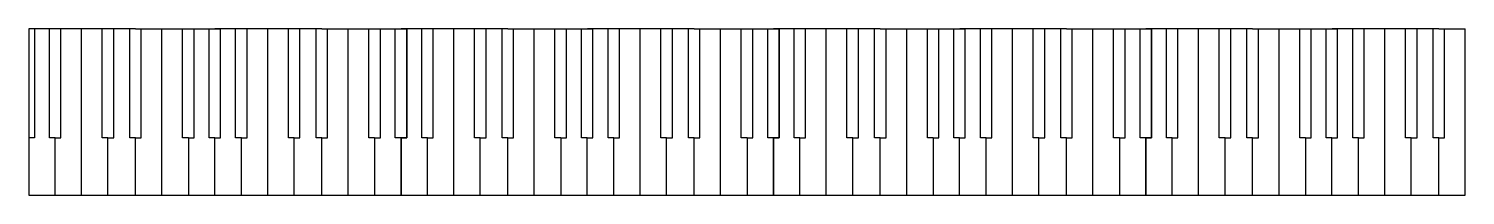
# Model space of a CAD drawing. Header units: centimetres. Extents: x 87 to 212, y 71 to 86.
import ezdxf

# ---------------------------------------------------------------- set-up
doc = ezdxf.new("R2010")
doc.units = ezdxf.units.CM
doc.layers.add('Clape albe', color=255, linetype='Continuous')
doc.layers.add('Clape negre', color=250, linetype='Continuous')

msp = doc.modelspace()

# ---------------------------------------------------------------- linework, layer by layer
msp.add_line((87.14, 71.27), (212.19, 71.27))
at = {"layer": 'Clape albe'}
for p, q in [((87.14, 85.77), (87.14, 71.27)), ((89.94, 85.77), (87.14, 85.77)), ((91.74, 85.77), (89.44, 85.77)), ((91.74, 71.27), (91.74, 85.77)), ((94.04, 85.77), (91.74, 85.77)), ((96.44, 85.77), (94.04, 85.77)), ((96.44, 85.77), (101.73, 85.77)), ((98.74, 71.27), (98.74, 85.77)), ((101.73, 85.77), (103.84, 85.77)), ((105.65, 85.77), (103.35, 85.77)), ((107.95, 85.77), (105.65, 85.77)), ((107.95, 71.27), (107.95, 85.77)), ((110.25, 85.77), (107.95, 85.77)), ((109.75, 76.27), (109.75, 85.77)), ((112.65, 85.77), (110.25, 85.77)), ((110.75, 76.27), (110.75, 85.77)), ((112.15, 76.27), (112.15, 85.77)), ((112.65, 85.77), (117.94, 85.77)), ((113.15, 76.27), (113.15, 85.77)), ((114.95, 71.27), (114.95, 85.77)), ((116.75, 76.27), (116.75, 85.77)), ((117.75, 76.27), (117.75, 85.77)), ((117.94, 85.77), (120.05, 85.77)), ((119.05, 76.27), (119.05, 85.77)), ((122.35, 85.77), (119.55, 85.77)), ((120.05, 76.27), (120.05, 85.77)), ((120.05, 85.77), (120.05, 76.27)), ((121.35, 76.27), (121.35, 85.77)), ((124.15, 85.77), (121.85, 85.77)), ((122.35, 76.27), (122.35, 85.77)), ((124.15, 71.27), (124.15, 85.77)), ((126.45, 85.77), (124.15, 85.77)), ((125.95, 76.27), (125.95, 85.77)), ((128.85, 85.77), (126.45, 85.77)), ((126.95, 76.27), (126.95, 85.77)), ((128.35, 76.27), (128.35, 85.77)), ((128.85, 85.77), (134.14, 85.77)), ((129.35, 76.27), (129.35, 85.77)), ((131.15, 71.27), (131.15, 85.77)), ((132.95, 76.27), (132.95, 85.77)), ((133.95, 76.27), (133.95, 85.77)), ((134.14, 85.77), (136.25, 85.77)), ((135.25, 76.27), (135.25, 85.77)), ((138.07, 85.77), (135.77, 85.77)), ((136.25, 76.27), (136.25, 85.77)), ((137.57, 76.27), (137.57, 85.77)), ((140.37, 85.77), (138.07, 85.77)), ((138.57, 76.27), (138.57, 85.77)), ((140.37, 71.27), (140.37, 85.77)), ((142.67, 85.77), (140.37, 85.77)), ((142.17, 76.27), (142.17, 85.77)), ((145.07, 85.77), (142.67, 85.77)), ((143.17, 76.27), (143.17, 85.77)), ((144.57, 76.27), (144.57, 85.77)), ((145.07, 85.77), (150.36, 85.77)), ((145.57, 76.27), (145.57, 85.77)), ((147.37, 71.27), (147.37, 85.77)), ((149.17, 76.27), (149.17, 85.77)), ((150.17, 76.27), (150.17, 85.77)), ((150.36, 85.77), (152.47, 85.77)), ((151.47, 76.27), (151.47, 85.77)), ((154.77, 85.77), (151.97, 85.77)), ((152.47, 76.27), (152.47, 85.77)), ((152.47, 85.77), (152.47, 76.27)), ((153.77, 76.27), (153.77, 85.77)), ((156.57, 85.77), (154.27, 85.77)), ((154.77, 76.27), (154.77, 85.77)), ((156.57, 71.27), (156.57, 85.77)), ((158.87, 85.77), (156.57, 85.77)), ((158.37, 76.27), (158.37, 85.77)), ((161.27, 85.77), (158.87, 85.77)), ((159.37, 76.27), (159.37, 85.77)), ((160.77, 76.27), (160.77, 85.77)), ((161.27, 85.77), (166.56, 85.77)), ((161.77, 76.27), (161.77, 85.77)), ((163.57, 71.27), (163.57, 85.77)), ((165.37, 76.27), (165.37, 85.77)), ((166.37, 76.27), (166.37, 85.77)), ((166.56, 85.77), (168.67, 85.77)), ((167.67, 76.27), (167.67, 85.77)), ((170.48, 85.77), (168.18, 85.77)), ((168.67, 76.27), (168.67, 85.77)), ((169.98, 76.27), (169.98, 85.77)), ((172.78, 85.77), (170.48, 85.77)), ((170.98, 76.27), (170.98, 85.77)), ((172.78, 71.27), (172.78, 85.77)), ((175.08, 85.77), (172.78, 85.77)), ((174.58, 76.27), (174.58, 85.77)), ((177.48, 85.77), (175.08, 85.77)), ((175.58, 76.27), (175.58, 85.77)), ((176.98, 76.27), (176.98, 85.77)), ((177.48, 85.77), (182.77, 85.77)), ((177.98, 76.27), (177.98, 85.77)), ((179.78, 71.27), (179.78, 85.77)), ((181.58, 76.27), (181.58, 85.77)), ((182.58, 76.27), (182.58, 85.77)), ((182.77, 85.77), (184.88, 85.77)), ((183.88, 76.27), (183.88, 85.77)), ((187.18, 85.77), (184.38, 85.77)), ((184.88, 76.27), (184.88, 85.77)), ((184.88, 85.77), (184.88, 76.27)), ((186.18, 76.27), (186.18, 85.77)), ((188.98, 85.77), (186.68, 85.77)), ((187.18, 76.27), (187.18, 85.77)), ((188.98, 71.27), (188.98, 85.77)), ((191.28, 85.77), (188.98, 85.77)), ((190.78, 76.27), (190.78, 85.77)), ((193.68, 85.77), (191.28, 85.77)), ((191.78, 76.27), (191.78, 85.77)), ((193.18, 76.27), (193.18, 85.77)), ((193.68, 85.77), (198.97, 85.77)), ((194.18, 76.27), (194.18, 85.77)), ((195.98, 71.27), (195.98, 85.77)), ((197.78, 76.27), (197.78, 85.77)), ((198.78, 76.27), (198.78, 85.77)), ((198.97, 85.77), (201.08, 85.77)), ((200.08, 76.27), (200.08, 85.77)), ((202.89, 85.77), (200.59, 85.77)), ((201.08, 76.27), (201.08, 85.77)), ((202.39, 76.27), (202.39, 85.77)), ((205.19, 85.77), (202.89, 85.77)), ((203.39, 76.27), (203.39, 85.77)), ((205.19, 71.27), (205.19, 85.77)), ((207.49, 85.77), (205.19, 85.77)), ((206.99, 76.27), (206.99, 85.77)), ((209.89, 85.77), (207.49, 85.77)), ((207.99, 76.27), (207.99, 85.77)), ((209.39, 76.27), (209.39, 85.77)), ((209.89, 85.77), (212.19, 85.77)), ((210.39, 76.27), (210.39, 85.77)), ((212.19, 71.27), (212.19, 85.77)), ((89.44, 71.27), (89.44, 76.27)), ((94.04, 71.27), (94.04, 76.27)), ((96.44, 71.27), (96.44, 76.27)), ((101.04, 76.27), (101.04, 71.27)), ((103.34, 71.27), (103.34, 76.27)), ((105.65, 71.27), (105.65, 76.27)), ((110.25, 76.27), (109.75, 76.27)), ((110.25, 71.27), (110.25, 76.27)), ((110.25, 76.27), (110.75, 76.27)), ((112.65, 76.27), (112.15, 76.27)), ((112.65, 71.27), (112.65, 76.27)), ((112.65, 76.27), (113.15, 76.27)), ((117.25, 76.27), (116.75, 76.27)), ((117.25, 76.27), (117.75, 76.27)), ((117.25, 76.27), (117.25, 71.27)), ((119.55, 76.27), (119.05, 76.27)), ((119.55, 71.27), (119.55, 76.27)), ((119.55, 76.27), (120.05, 76.27)), ((119.55, 76.27), (119.55, 71.27)), ((120.05, 76.27), (119.55, 76.27)), ((121.85, 76.27), (121.35, 76.27)), ((121.85, 71.27), (121.85, 76.27)), ((121.85, 76.27), (122.35, 76.27)), ((126.45, 76.27), (125.95, 76.27)), ((126.45, 71.27), (126.45, 76.27)), ((126.45, 76.27), (126.95, 76.27)), ((128.85, 76.27), (128.35, 76.27)), ((128.85, 71.27), (128.85, 76.27)), ((128.85, 76.27), (129.35, 76.27)), ((133.45, 76.27), (132.95, 76.27)), ((133.45, 76.27), (133.95, 76.27)), ((133.45, 76.27), (133.45, 71.27)), ((135.75, 76.27), (135.25, 76.27)), ((135.75, 71.27), (135.75, 76.27)), ((135.75, 76.27), (136.25, 76.27)), ((138.07, 76.27), (137.57, 76.27)), ((138.07, 71.27), (138.07, 76.27)), ((138.07, 76.27), (138.57, 76.27)), ((142.67, 76.27), (142.17, 76.27)), ((142.67, 71.27), (142.67, 76.27)), ((142.67, 76.27), (143.17, 76.27)), ((145.07, 76.27), (144.57, 76.27)), ((145.07, 71.27), (145.07, 76.27)), ((145.07, 76.27), (145.57, 76.27)), ((149.67, 76.27), (149.17, 76.27)), ((149.67, 76.27), (150.17, 76.27)), ((149.67, 76.27), (149.67, 71.27)), ((151.97, 76.27), (151.47, 76.27)), ((151.97, 71.27), (151.97, 76.27)), ((151.97, 76.27), (152.47, 76.27)), ((151.97, 76.27), (151.97, 71.27)), ((152.47, 76.27), (151.97, 76.27)), ((154.27, 76.27), (153.77, 76.27)), ((154.27, 71.27), (154.27, 76.27)), ((154.27, 76.27), (154.77, 76.27)), ((158.87, 76.27), (158.37, 76.27)), ((158.87, 71.27), (158.87, 76.27)), ((158.87, 76.27), (159.37, 76.27)), ((161.27, 76.27), (160.77, 76.27)), ((161.27, 71.27), (161.27, 76.27)), ((161.27, 76.27), (161.77, 76.27)), ((165.87, 76.27), (165.37, 76.27)), ((165.87, 76.27), (166.37, 76.27)), ((165.87, 76.27), (165.87, 71.27)), ((168.17, 76.27), (167.67, 76.27)), ((168.17, 71.27), (168.17, 76.27)), ((168.17, 76.27), (168.67, 76.27)), ((170.48, 76.27), (169.98, 76.27)), ((170.48, 71.27), (170.48, 76.27)), ((170.48, 76.27), (170.98, 76.27)), ((175.08, 76.27), (174.58, 76.27)), ((175.08, 71.27), (175.08, 76.27)), ((175.08, 76.27), (175.58, 76.27)), ((177.48, 76.27), (176.98, 76.27)), ((177.48, 71.27), (177.48, 76.27)), ((177.48, 76.27), (177.98, 76.27)), ((182.08, 76.27), (181.58, 76.27)), ((182.08, 76.27), (182.58, 76.27)), ((182.08, 76.27), (182.08, 71.27)), ((184.38, 76.27), (183.88, 76.27)), ((184.38, 71.27), (184.38, 76.27)), ((184.38, 76.27), (184.88, 76.27)), ((184.38, 76.27), (184.38, 71.27)), ((184.88, 76.27), (184.38, 76.27)), ((186.68, 76.27), (186.18, 76.27)), ((186.68, 71.27), (186.68, 76.27)), ((186.68, 76.27), (187.18, 76.27)), ((191.28, 76.27), (190.78, 76.27)), ((191.28, 71.27), (191.28, 76.27)), ((191.28, 76.27), (191.78, 76.27)), ((193.68, 76.27), (193.18, 76.27)), ((193.68, 71.27), (193.68, 76.27)), ((193.68, 76.27), (194.18, 76.27)), ((198.28, 76.27), (197.78, 76.27)), ((198.28, 76.27), (198.78, 76.27)), ((198.28, 76.27), (198.28, 71.27)), ((200.58, 76.27), (200.08, 76.27)), ((200.58, 71.27), (200.58, 76.27)), ((200.58, 76.27), (201.08, 76.27)), ((202.89, 76.27), (202.39, 76.27)), ((202.89, 71.27), (202.89, 76.27)), ((202.89, 76.27), (203.39, 76.27)), ((207.49, 76.27), (206.99, 76.27)), ((207.49, 71.27), (207.49, 76.27)), ((207.49, 76.27), (207.99, 76.27)), ((209.89, 76.27), (209.39, 76.27)), ((209.89, 71.27), (209.89, 76.27)), ((209.89, 76.27), (210.39, 76.27)), ((87.14, 71.27), (89.44, 71.27)), ((89.44, 71.27), (91.74, 71.27)), ((91.74, 71.27), (94.04, 71.27)), ((94.04, 71.27), (96.44, 71.27)), ((96.44, 71.27), (98.74, 71.27)), ((98.74, 71.27), (101.04, 71.27)), ((101.04, 71.27), (103.34, 71.27)), ((103.35, 71.27), (105.65, 71.27)), ((105.65, 71.27), (107.95, 71.27)), ((107.95, 71.27), (110.25, 71.27)), ((110.25, 71.27), (112.65, 71.27)), ((112.65, 71.27), (114.95, 71.27)), ((114.95, 71.27), (117.25, 71.27)), ((117.25, 71.27), (119.55, 71.27)), ((119.55, 71.27), (121.85, 71.27)), ((121.85, 71.27), (124.15, 71.27)), ((124.15, 71.27), (126.45, 71.27)), ((126.45, 71.27), (128.85, 71.27)), ((128.85, 71.27), (131.15, 71.27)), ((131.15, 71.27), (133.45, 71.27)), ((133.45, 71.27), (135.75, 71.27)), ((135.77, 71.27), (138.07, 71.27)), ((138.07, 71.27), (140.37, 71.27)), ((140.37, 71.27), (142.67, 71.27)), ((142.67, 71.27), (145.07, 71.27)), ((145.07, 71.27), (147.37, 71.27)), ((147.37, 71.27), (149.67, 71.27)), ((149.67, 71.27), (151.97, 71.27)), ((151.97, 71.27), (154.27, 71.27)), ((154.27, 71.27), (156.57, 71.27)), ((156.57, 71.27), (158.87, 71.27)), ((158.87, 71.27), (161.27, 71.27)), ((161.27, 71.27), (163.57, 71.27)), ((163.57, 71.27), (165.87, 71.27)), ((165.87, 71.27), (168.17, 71.27)), ((168.18, 71.27), (170.48, 71.27)), ((170.48, 71.27), (172.78, 71.27)), ((172.78, 71.27), (175.08, 71.27)), ((175.08, 71.27), (177.48, 71.27)), ((177.48, 71.27), (179.78, 71.27)), ((179.78, 71.27), (182.08, 71.27)), ((182.08, 71.27), (184.38, 71.27)), ((184.38, 71.27), (186.68, 71.27)), ((186.68, 71.27), (188.98, 71.27)), ((188.98, 71.27), (191.28, 71.27)), ((191.28, 71.27), (193.68, 71.27)), ((193.68, 71.27), (195.98, 71.27)), ((195.98, 71.27), (198.28, 71.27)), ((198.28, 71.27), (200.58, 71.27)), ((200.59, 71.27), (202.89, 71.27)), ((202.89, 71.27), (205.19, 71.27)), ((205.19, 71.27), (207.49, 71.27)), ((207.49, 71.27), (209.89, 71.27)), ((209.89, 71.27), (212.19, 71.27))]:
    msp.add_line(p, q, dxfattribs=at)
at = {"layer": 'Clape negre'}
for p, q in [((87.64, 85.77), (87.64, 76.27)), ((88.94, 76.27), (88.94, 85.77)), ((89.94, 76.27), (89.94, 85.77)), ((93.54, 76.27), (93.54, 85.77)), ((94.54, 76.27), (94.54, 85.77)), ((95.94, 76.27), (95.94, 85.77)), ((96.94, 76.27), (96.94, 85.77)), ((100.54, 76.27), (100.54, 85.77)), ((101.54, 76.27), (101.54, 85.77)), ((102.84, 76.27), (102.84, 85.77)), ((103.84, 76.27), (103.84, 85.77)), ((105.15, 76.27), (105.15, 85.77)), ((106.15, 76.27), (106.15, 85.77)), ((87.64, 76.27), (87.14, 76.27)), ((89.44, 76.27), (88.94, 76.27)), ((89.44, 76.27), (89.94, 76.27)), ((94.04, 76.27), (93.54, 76.27)), ((94.04, 76.27), (94.54, 76.27)), ((96.44, 76.27), (95.94, 76.27)), ((96.44, 76.27), (96.94, 76.27)), ((101.04, 76.27), (100.54, 76.27)), ((101.04, 76.27), (101.54, 76.27)), ((103.34, 76.27), (102.84, 76.27)), ((103.34, 76.27), (103.84, 76.27)), ((105.65, 76.27), (105.15, 76.27)), ((105.65, 76.27), (106.15, 76.27))]:
    msp.add_line(p, q, dxfattribs=at)

doc.saveas('drawing.dxf')
